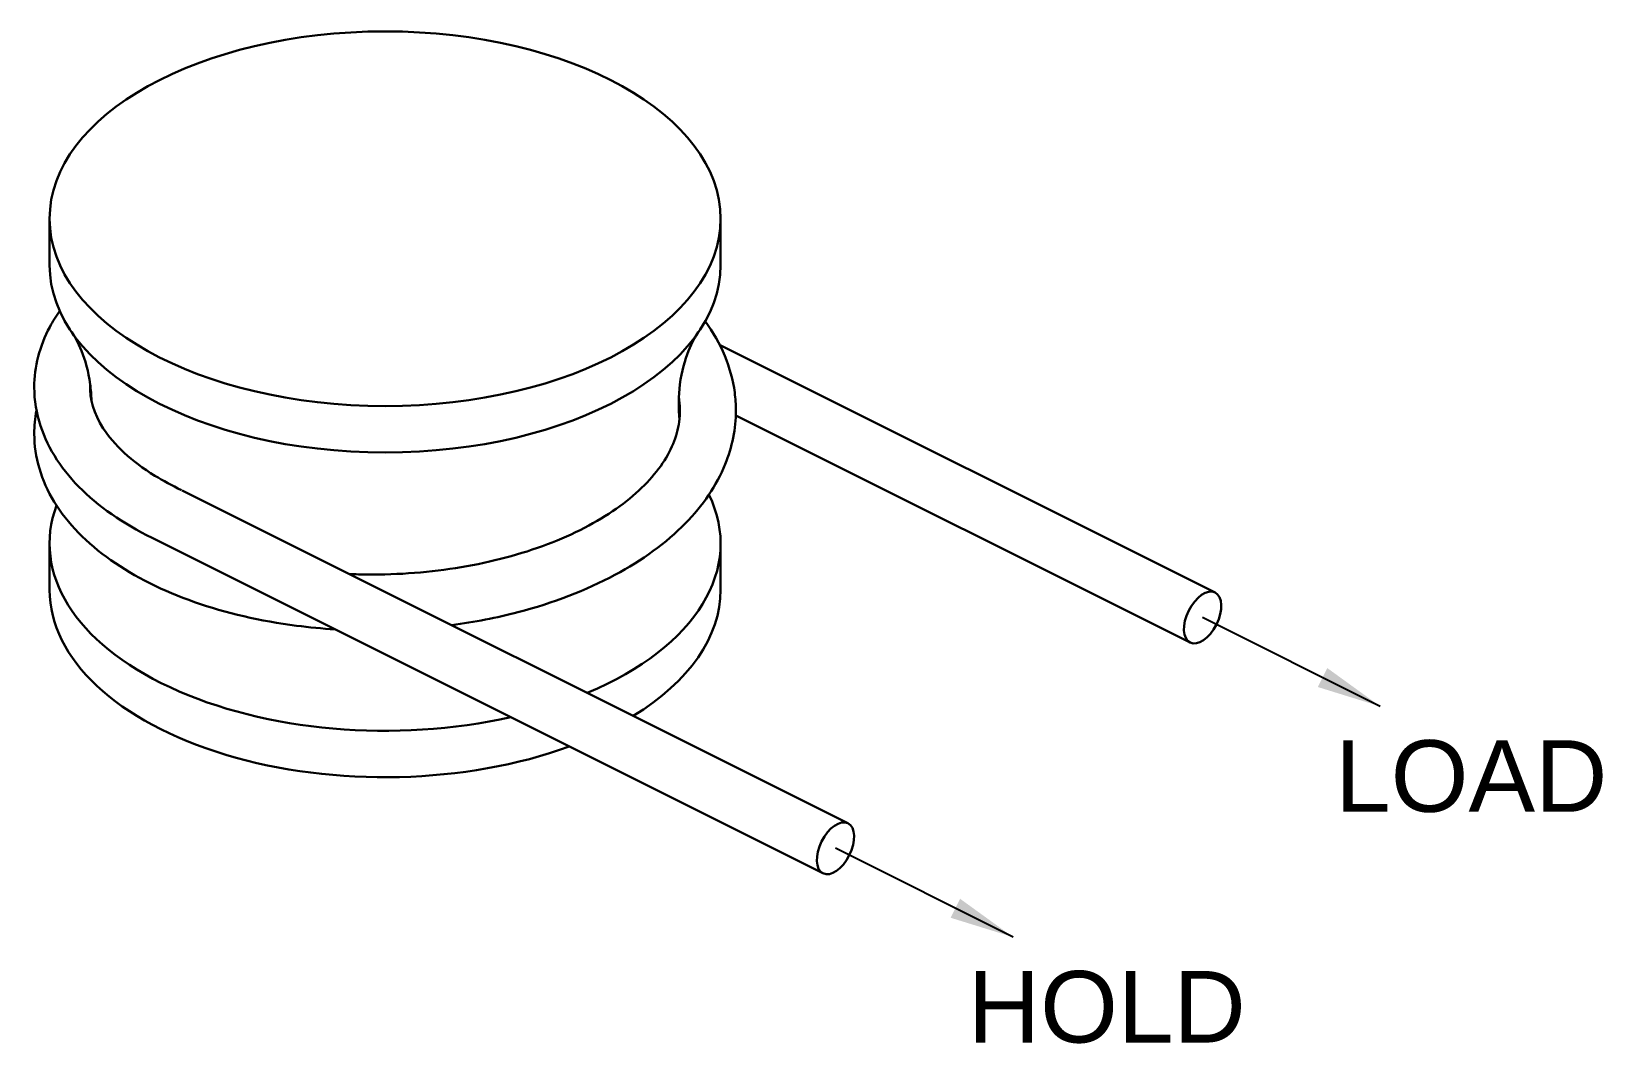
# Paper-space layout 'Layout1' of a CAD drawing. Header units: inches. Extents: x 1.9 to 6.29, y 2.74 to 5.57.
import ezdxf

# ---------------------------------------------------------------- set-up
doc = ezdxf.new("R2010")
doc.units = ezdxf.units.IN
doc.header["$MEASUREMENT"] = 0
doc.layers.get('0').update_dxf_attribs({"lineweight": 30})
doc.styles.get("Standard").update_dxf_attribs({"font": 'arial.ttf'})
doc.dimstyles.get("Standard").update_dxf_attribs({"dimtxt": 0.18, "dimasz": 0.18, "dimexe": 0.18, "dimexo": 0.0625, "dimgap": 0.09, "dimtad": 0, "dimtih": 1, "dimtoh": 1, "dimdec": 4, "dimzin": 0, "dimdsep": 46, "dimtxsty": 'Standard', "dimcen": 0.09, "dimadec": 0, "dimazin": 0, "dimtfac": 1, "dimtdec": 4, "dimtofl": 0, "dimtmove": 0, "dimatfit": 3, "dimfxl": 1, "dimtolj": 1, "dimtzin": 0, "dimarcsym": 0})

psp = doc.layouts.get("Layout1")

# ---------------------------------------------------------------- linework, layer by layer
at = {"extrusion": (5.91794e-16, 0.829719, 0.558181)}
for p, q in [((1.9553, 5.0432), (1.9553, 4.9135)), ((3.8303, 5.0432), (3.8303, 4.9135)), ((5.2121, 3.9987), (3.8277, 4.6909)), ((5.1422, 3.8589), (3.8728, 4.4936)), ((4.1862, 3.354), (2.3258, 4.2842)), ((1.9553, 4.1357), (1.9553, 4.006)), ((4.1164, 3.2142), (2.2565, 4.1442)), ((3.8303, 4.1357), (3.8303, 4.006))]:
    psp.add_line(p, q, dxfattribs=at)
for centre, major_axis, ratio in [((2.8928, 5.0432), (0.9375, 0), 0.558181), ((5.1772, 3.9288), (0.0349, 0.0699), 0.553608), ((4.1513, 3.2841), (0.0349, 0.0699), 0.553608)]:
    psp.add_ellipse(centre, major_axis=major_axis, ratio=ratio)
for centre, start_param, end_param in [((2.8928, 4.9135), 3.141593, 6.283185), ((2.8928, 4.1357), 5.359417, 6.547693), ((2.8928, 4.1357), 2.937097, 5.096276), ((2.8928, 4.006), 3.141593, 5.293606), ((2.8928, 4.006), 5.545153, 6.283185)]:
    psp.add_ellipse(centre, major_axis=(0.9375, 0), ratio=0.558181, start_param=start_param, end_param=end_param)
for points, knots in [([(2.2568, 4.144), (2.1746, 4.1827), (2.1029, 4.2303), (1.9923, 4.3377), (1.9513, 4.3992), (1.9185, 4.4994), (1.9125, 4.5358), (1.9125, 4.6296), (1.9278, 4.6876), (1.9641, 4.7559), (1.9734, 4.771), (1.9837, 4.7857)], [0.003763, 0.003763, 0.003763, 0.003763, 1.037666, 1.037666, 2.056644, 2.056644, 2.603606, 2.603606, 3.471652, 3.471652, 3.724454, 3.724454, 3.724454, 3.724454]), ([(3.7873, 4.757), (3.7874, 4.7569), (3.7874, 4.7568), (3.8317, 4.6956), (3.8606, 4.6271), (3.8719, 4.5408), (3.873, 4.524), (3.873, 4.4566), (3.8627, 4.4055), (3.8191, 4.2981), (3.7808, 4.242), (3.6785, 4.1375), (3.6114, 4.0888), (3.4548, 4.0048), (3.3622, 3.9694), (3.2048, 3.9283), (3.1424, 3.9161), (3.079, 3.9076)], [10.983268, 10.983268, 10.983268, 10.983268, 10.984454, 10.984454, 11.990853, 11.990853, 12.231973, 12.231973, 12.960957, 12.960957, 13.855477, 13.855477, 14.822241, 14.822241, 15.839522, 15.839522, 16.456218, 16.456218, 16.456218, 16.456218]), ([(2.0177, 4.7258), (2.0244, 4.7161), (2.0348, 4.6988), (2.0547, 4.649), (2.0641, 4.6164), (2.0707, 4.5659), (2.0719, 4.551), (2.0723, 4.5359)], [0.4733482, 0.4733482, 0.4733482, 0.4733482, 0.6201374, 0.6201374, 0.7669265, 0.7669265, 0.8256617, 0.8256617, 0.8256617, 0.8256617]), ([(3.7153, 4.4811), (3.712, 4.5137), (3.7125, 4.5483), (3.7215, 4.6164), (3.7308, 4.649), (3.7508, 4.6988), (3.7612, 4.7161), (3.7679, 4.7258)], [3.9250225, 3.9250225, 3.9250225, 3.9250225, 4.0553084, 4.0553084, 4.2020975, 4.2020975, 4.3488867, 4.3488867, 4.3488867, 4.3488867]), ([(2.0689, 4.5797), (2.0672, 4.5398), (2.0784, 4.4992), (2.1346, 4.4121), (2.184, 4.3653), (2.2725, 4.311), (2.2974, 4.2976), (2.324, 4.2851)], [23.151764, 23.151764, 23.151764, 23.151764, 24.094606, 24.094606, 25.108878, 25.108878, 25.462728, 25.462728, 25.462728, 25.462728]), ([(2.7937, 4.0503), (2.8101, 4.0496), (2.8265, 4.0492), (2.9307, 4.0483), (3.0204, 4.0553), (3.1904, 4.0838), (3.2729, 4.1057), (3.4192, 4.1612), (3.485, 4.1954), (3.5915, 4.2699), (3.6337, 4.311), (3.6921, 4.3933), (3.7089, 4.4351), (3.7178, 4.4988), (3.7176, 4.5222), (3.7136, 4.5456)], [10.175674, 10.175674, 10.175674, 10.175674, 10.333691, 10.333691, 11.17806, 11.17806, 12.023618, 12.023618, 12.861414, 12.861414, 13.685314, 13.685314, 14.511392, 14.511392, 14.986675, 14.986675, 14.986675, 14.986675]), ([(2.753, 3.8959), (2.7167, 3.8981), (2.6808, 3.9015), (2.5451, 3.9189), (2.4478, 3.9415), (2.2726, 4.0029), (2.1928, 4.0427), (2.0598, 4.1364), (2.0051, 4.1918), (1.9324, 4.3113), (1.9125, 4.3772), (1.9125, 4.464), (1.9147, 4.4856), (1.9188, 4.5071)], [17.500535, 17.500535, 17.500535, 17.500535, 17.850529, 17.850529, 18.847481, 18.847481, 19.852949, 19.852949, 20.873133, 20.873133, 21.857936, 21.857936, 22.183407, 22.183407, 22.183407, 22.183407])]:
    psp.add_open_spline(points, degree=3, knots=knots)

# ---------------------------------------------------------------- texts
at = {"lineweight": 18}
for s, p in [('LOAD', (5.5474, 3.3861)), ('HOLD', (4.5215, 2.7414))]:
    psp.add_text(s, height=0.2, dxfattribs=at).set_placement(p)
at = {"insert": (2.1668, 4.144), "char_height": 0.18, "attachment_point": 6}
psp.add_mtext('\\A1;', dxfattribs=at)

# ---------------------------------------------------------------- leaders
at = {"lineweight": 18}
for points in [[(5.6734, 3.6807), (5.1772, 3.9288)], [(4.6475, 3.036), (4.1513, 3.2841)]]:
    psp.add_leader(points, dimstyle='Standard', override={"dimgap": 0.09, "dimtad": 0}, dxfattribs=at)

doc.saveas('drawing.dxf')
